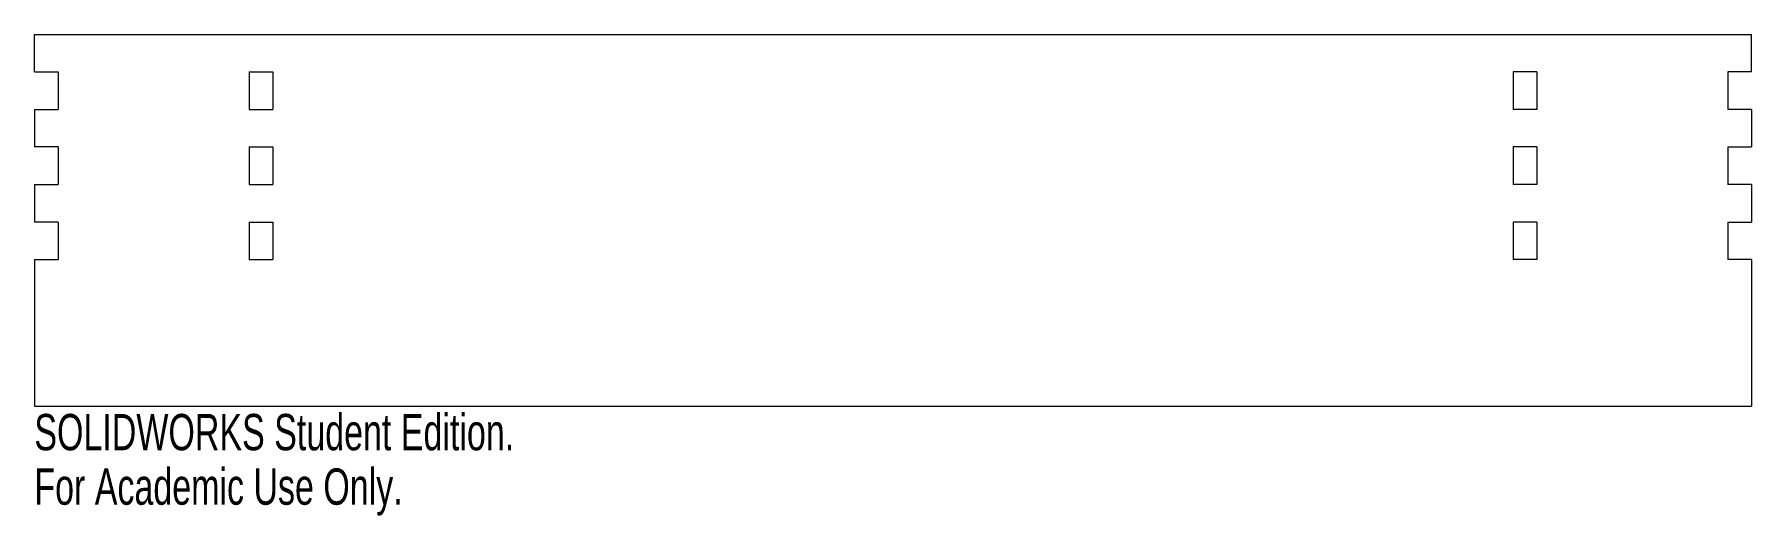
# Model space of a CAD drawing. Header units: inches. Extents: x -9 to 0, y -2.52 to 0.
import ezdxf

# ---------------------------------------------------------------- set-up
doc = ezdxf.new("R2010")
doc.units = ezdxf.units.IN
doc.header["$MEASUREMENT"] = 0
doc.styles.add('SLDTEXTSTYLE0', font='TXT', dxfattribs={"width": 0.7})

msp = doc.modelspace()

# ---------------------------------------------------------------- linework, layer by layer
at = {"color": 7, "linetype": 'Continuous', "lineweight": 15}
for p, q in [((-9, -0.1969), (-9, 0)), ((-9, 0), (0, 0)), ((0, -0.1969), (0, 0)), ((-9, -0.1969), (-8.875, -0.1969)), ((-8.875, -0.1969), (-8.875, -0.3937)), ((-7.875, -0.1969), (-7.875, -0.3937)), ((-7.875, -0.1969), (-7.75, -0.1969)), ((-7.75, -0.1969), (-7.75, -0.3937)), ((-1.25, -0.1969), (-1.25, -0.3937)), ((-1.125, -0.1969), (-1.25, -0.1969)), ((-1.125, -0.1969), (-1.125, -0.3937)), ((0, -0.1969), (-0.125, -0.1969)), ((-0.125, -0.1969), (-0.125, -0.3937)), ((-9, -0.3937), (-9, -0.5906)), ((-9, -0.3937), (-8.875, -0.3937)), ((-7.875, -0.3937), (-7.75, -0.3937)), ((-1.125, -0.3937), (-1.25, -0.3937)), ((0, -0.3937), (-0.125, -0.3937)), ((0, -0.3937), (0, -0.5906)), ((-8.875, -0.5906), (-9, -0.5906)), ((-8.875, -0.5906), (-8.875, -0.7874)), ((-7.875, -0.5906), (-7.875, -0.7874)), ((-7.875, -0.5906), (-7.75, -0.5906)), ((-7.75, -0.5906), (-7.75, -0.7874)), ((-1.25, -0.5906), (-1.25, -0.7874)), ((-1.125, -0.5906), (-1.25, -0.5906)), ((-1.125, -0.5906), (-1.125, -0.7874)), ((-0.125, -0.5906), (0, -0.5906)), ((-0.125, -0.5906), (-0.125, -0.7874)), ((-9, -0.7874), (-9, -0.9843)), ((-9, -0.7874), (-8.875, -0.7874)), ((-7.875, -0.7874), (-7.75, -0.7874)), ((-1.125, -0.7874), (-1.25, -0.7874)), ((0, -0.7874), (-0.125, -0.7874)), ((0, -0.7874), (0, -0.9843)), ((-8.875, -0.9843), (-9, -0.9843)), ((-8.875, -0.9843), (-8.875, -1.1811)), ((-7.875, -0.9843), (-7.875, -1.1811)), ((-7.875, -0.9843), (-7.75, -0.9843)), ((-7.75, -0.9843), (-7.75, -1.1811)), ((-1.25, -0.9843), (-1.25, -1.1811)), ((-1.125, -0.9843), (-1.25, -0.9843)), ((-1.125, -0.9843), (-1.125, -1.1811)), ((-0.125, -0.9843), (0, -0.9843)), ((-0.125, -0.9843), (-0.125, -1.1811)), ((-9, -1.1811), (-9, -1.95)), ((-9, -1.1811), (-8.875, -1.1811)), ((-7.875, -1.1811), (-7.75, -1.1811)), ((-1.125, -1.1811), (-1.25, -1.1811)), ((0, -1.1811), (-0.125, -1.1811)), ((0, -1.1811), (0, -1.95)), ((-9, -1.95), (0, -1.95))]:
    msp.add_line(p, q, dxfattribs=at)

# ---------------------------------------------------------------- texts
at = {"color": 7, "linetype": 'Continuous', "char_height": 0.1903, "attachment_point": 1, "style": 'SLDTEXTSTYLE0'}
for s, insert in [('SOLIDWORKS Student Edition.', (-9, -1.9901)), ('For Academic Use Only.', (-9, -2.2756))]:
    msp.add_mtext(s, dxfattribs=dict(at, insert=insert))

doc.saveas('drawing.dxf')
